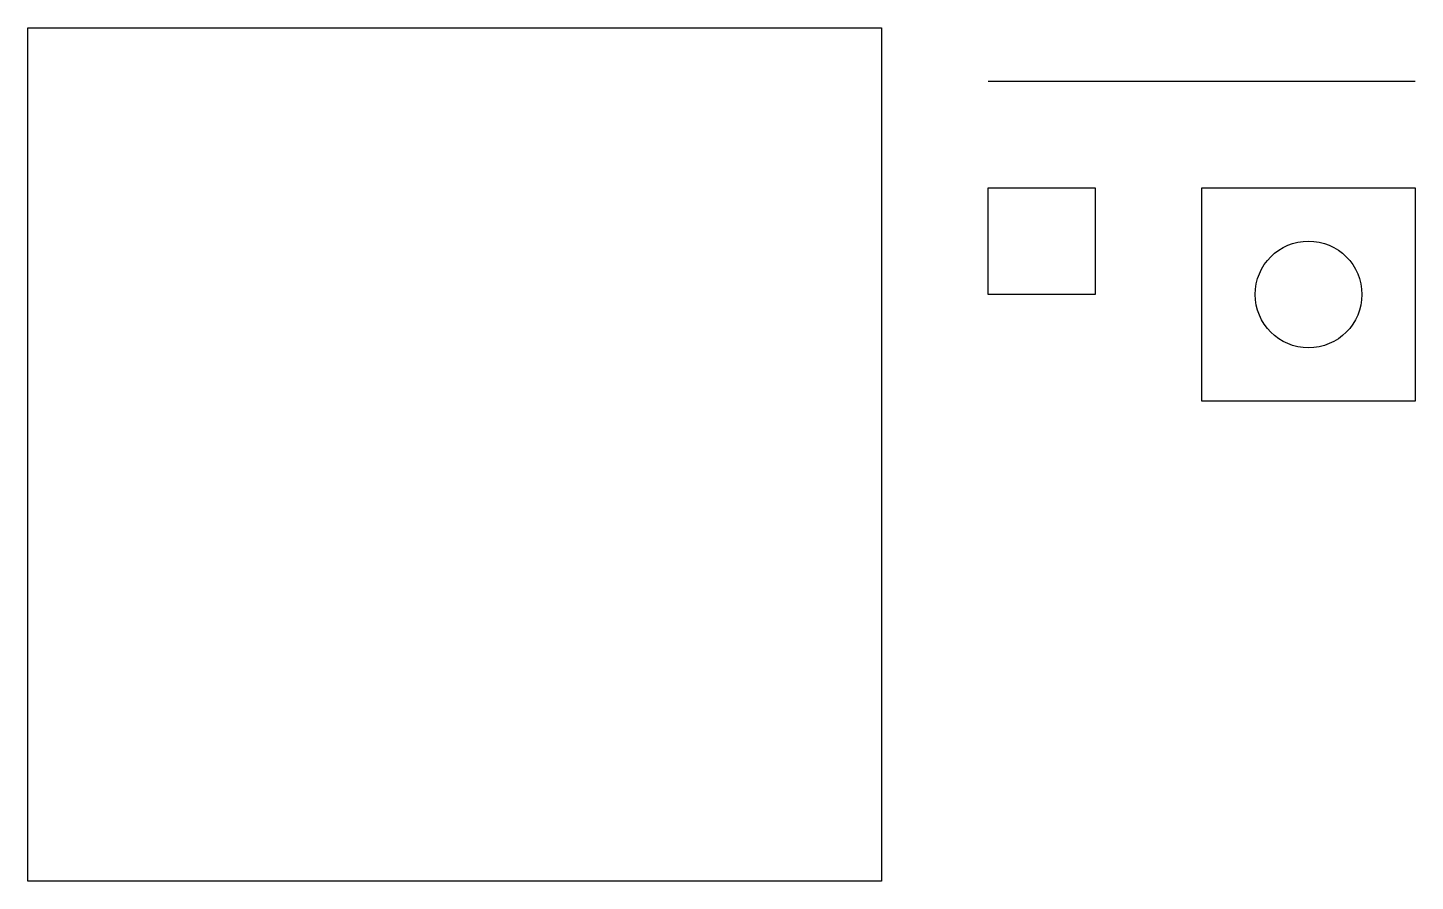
# Model space of a CAD drawing. Header units: millimetres. Extents: x 6 to 171, y 6 to 108.
import ezdxf

# ---------------------------------------------------------------- set-up
doc = ezdxf.new("R2010")
doc.units = ezdxf.units.MM

msp = doc.modelspace()

# ---------------------------------------------------------------- linework, layer by layer
for p, q in [((6.35, 107.95), (107.95, 107.95)), ((6.35, 6.35), (6.35, 107.95)), ((107.95, 107.95), (107.95, 6.35)), ((120.65, 101.6), (171.45, 101.6)), ((120.65, 88.9), (133.35, 88.9)), ((120.65, 76.2), (120.65, 88.9)), ((133.35, 88.9), (133.35, 76.2)), ((146.05, 88.9), (171.45, 88.9)), ((146.05, 63.5), (146.05, 88.9)), ((171.45, 88.9), (171.45, 63.5)), ((133.35, 76.2), (120.65, 76.2)), ((171.45, 63.5), (146.05, 63.5)), ((107.95, 6.35), (6.35, 6.35))]:
    msp.add_line(p, q)
msp.add_circle((158.75, 76.2), 6.35)

doc.saveas('drawing.dxf')
